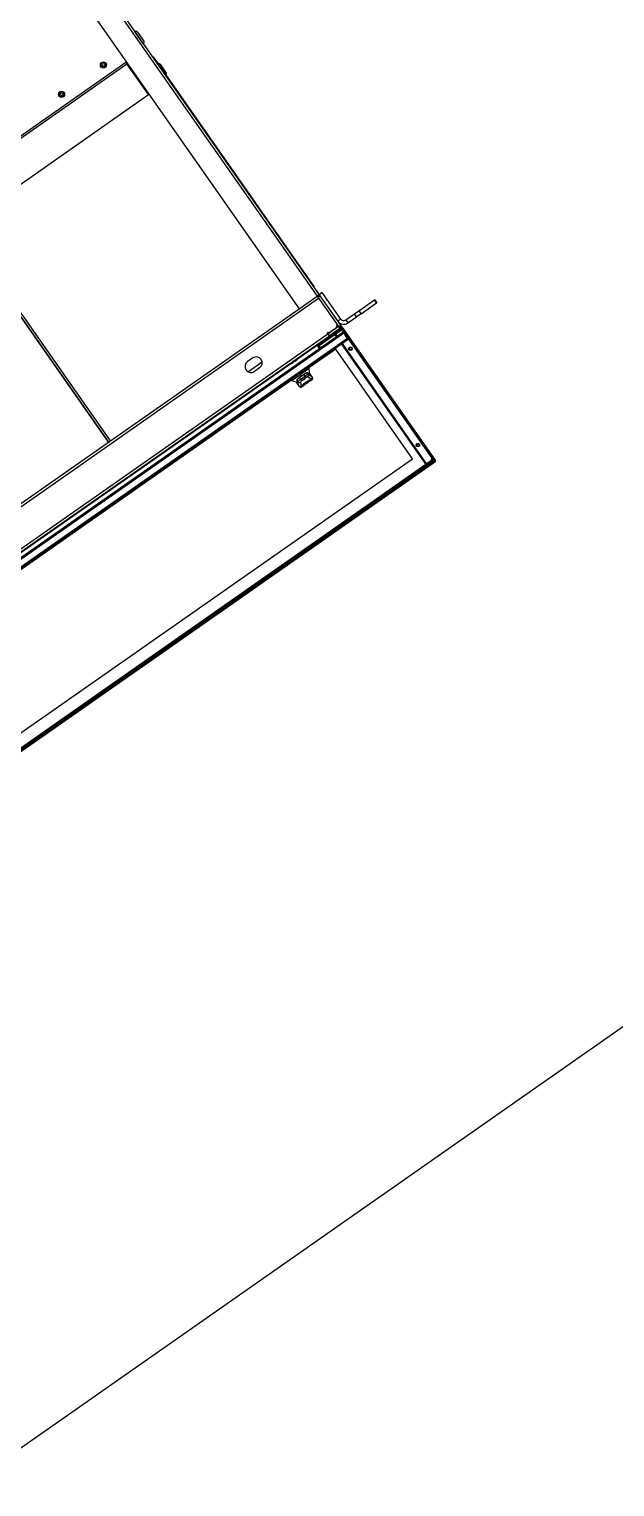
# Model space of a CAD drawing. Header units: millimetres. Extents: x 152904052 to 153933663, y 538271515 to 539240469.
# Drawn here: x 153334676 to 153335637, y 538931588 to 538933981 of the extents above; entities that cross this region are included whole.
import ezdxf

# ---------------------------------------------------------------- set-up
doc = ezdxf.new("R2010")
doc.units = ezdxf.units.MM
doc.layers.add('POWR', color=5, linetype='Continuous')

msp = doc.modelspace()

# ---------------------------------------------------------------- linework, layer by layer
at = {"layer": 'POWR', "color": 7}
for p, q in [((153334677.8, 538934214.4), (153335148.1, 538933542.7)), ((153334681.1, 538934216.7), (153335151.5, 538933545)), ((153334648.4, 538934193.8), (153335118.7, 538933522.1)), ((153334849.2, 538933976.8), (153334849.2, 538933976.7)), ((153334849.2, 538933976.8), (153334849.2, 538933976.8)), ((153334863, 538933957.1), (153334849.2, 538933976.8)), ((153334853.4, 538933976), (153334863.7, 538933961.3)), ((153334863, 538933957.1), (153334863, 538933957.1)), ((153333989.7, 538933335.3), (153334834.2, 538933926.7)), ((153333991.4, 538933332.8), (153334836, 538933924.1)), ((153334834.2, 538933926.7), (153334835, 538933927.2)), ((153334834.2, 538933926.7), (153334836, 538933924.1)), ((153334835.9, 538933924.2), (153334836.7, 538933924.8)), ((153334836, 538933924.1), (153334836.8, 538933924.7)), ((153334871.5, 538933873.4), (153334836, 538933924.1)), ((153334878.3, 538933935.2), (153334878.9, 538933935.6)), ((153334878.9, 538933935.6), (153334881.7, 538933931.5)), ((153334881.7, 538933931.5), (153334881.2, 538933931.1)), ((153334881.7, 538933931.5), (153335140.2, 538933562.4)), ((153334890.1, 538933923.6), (153334890.4, 538933923.3)), ((153334890.4, 538933923.3), (153334900.5, 538933908.8)), ((153334026.9, 538933282.1), (153334871.5, 538933873.4)), ((153334872.3, 538933874), (153334871.5, 538933873.4)), ((153334559.2, 538933654.8), (153334805.6, 538933302.8)), ((153334806, 538933303.1), (153334559.6, 538933655)), ((153334809.3, 538933305.4), (153334562.9, 538933657.3)), ((153335139.6, 538933562), (153335140.2, 538933562.4)), ((153335140.2, 538933562.4), (153335143.1, 538933558.3)), ((153335143.1, 538933558.3), (153335142.5, 538933557.9)), ((153333355, 538932282.1), (153335150.6, 538933539.4)), ((153335118.7, 538933522.1), (153335148.1, 538933542.7)), ((153335151.5, 538933545), (153335148.1, 538933542.7)), ((153335148.2, 538933542.7), (153335149.4, 538933541.1)), ((153335149.4, 538933541.1), (153335152.6, 538933543.4)), ((153335149.4, 538933541.1), (153335183.1, 538933492.9)), ((153335150.6, 538933539.4), (153335180.8, 538933496.2)), ((153335156.4, 538933548.5), (153335151.5, 538933545)), ((153335151.5, 538933545), (153335152.6, 538933543.4)), ((153335152.6, 538933543.4), (153335186.4, 538933495.2)), ((153335186.8, 538933505.1), (153335156.4, 538933548.5)), ((153335216.8, 538933518.8), (153335242.1, 538933536.5)), ((153335220.3, 538933513.8), (153335245.6, 538933531.6)), ((153335242.1, 538933536.5), (153335242.7, 538933536.9)), ((153335245.6, 538933531.6), (153335242.1, 538933536.5)), ((153335242.7, 538933536.9), (153335246.1, 538933531.9)), ((153335246.1, 538933531.9), (153335245.6, 538933531.6)), ((153334272.9, 538932929.9), (153335118.7, 538933522.1)), ((153335195.2, 538933503.6), (153335209.2, 538933513.4)), ((153335198.6, 538933498.7), (153335212.6, 538933508.5)), ((153335209.2, 538933513.4), (153335216.8, 538933518.8)), ((153335212.6, 538933508.5), (153335209.2, 538933513.4)), ((153335220.3, 538933513.8), (153335212.6, 538933508.5)), ((153335216.8, 538933518.8), (153335220.3, 538933513.8)), ((153334296.7, 538932857.9), (153335188.4, 538933482.4)), ((153335164.8, 538933482.5), (153335166.4, 538933483.6)), ((153335165.9, 538933480.8), (153335164.8, 538933482.5)), ((153335164.9, 538933473.6), (153335185.4, 538933487.9)), ((153335183.1, 538933492.7), (153335166, 538933480.7)), ((153335166.4, 538933483.6), (153335167.5, 538933482)), ((153335179.8, 538933490.6), (153335167.5, 538933482)), ((153335185.4, 538933489.4), (153335168.3, 538933477.5)), ((153335185.6, 538933487.1), (153335177.6, 538933481.6)), ((153335178.4, 538933480.5), (153335186.3, 538933486.1)), ((153335179.8, 538933490.6), (153335180.8, 538933496.2)), ((153335186.8, 538933505.1), (153335181.9, 538933501.6)), ((153335183.1, 538933492.9), (153335186.4, 538933495.2)), ((153335183.1, 538933492.7), (153335185.4, 538933489.4)), ((153335185.4, 538933487.9), (153335184.7, 538933488.9)), ((153335185.4, 538933489.4), (153335188.8, 538933491.8)), ((153335189.5, 538933490.8), (153335185.4, 538933487.9)), ((153335189.7, 538933486.4), (153335185.6, 538933487.1)), ((153335190.5, 538933485.3), (153335186.3, 538933486.1)), ((153335186.4, 538933495.2), (153335187.6, 538933493.5)), ((153335186.7, 538933491), (153335187, 538933490.6)), ((153335188.5, 538933486.6), (153335186.8, 538933489)), ((153335187.1, 538933493.2), (153335187.6, 538933493.5)), ((153335187.4, 538933490.9), (153335187.5, 538933490.9)), ((153335187.6, 538933493.5), (153335188.8, 538933491.8)), ((153335188.1, 538933489.9), (153335340.4, 538933272.4)), ((153335188.4, 538933482.5), (153335188.9, 538933482.8)), ((153335189.6, 538933480.8), (153335188.4, 538933482.5)), ((153335188.4, 538933482.4), (153335188.4, 538933482.5)), ((153335189.5, 538933480.8), (153335188.4, 538933482.4)), ((153335188.8, 538933491.8), (153335189.5, 538933490.8)), ((153335188.9, 538933482.8), (153335190.1, 538933481.2)), ((153335189.5, 538933490.8), (153335341.7, 538933273.3)), ((153335191.7, 538933482.3), (153335189.5, 538933480.8)), ((153335190.5, 538933485.3), (153335189.7, 538933486.4)), ((153335190.5, 538933485.3), (153335336.4, 538933276.9)), ((153335198, 538933473.4), (153335191.7, 538933482.3)), ((153335195.2, 538933503.6), (153335198.6, 538933498.7)), ((153333404.8, 538932247.6), (153335165.9, 538933480.8)), ((153333407.1, 538932244.3), (153335168.3, 538933477.5)), ((153334297.8, 538932856.3), (153335189.5, 538933480.8)), ((153335198, 538933473.4), (153334301.9, 538932845.8)), ((153335197.5, 538933470.5), (153334304.8, 538932845.3)), ((153335164.9, 538933473.6), (153334315, 538932878.5)), ((153335152.1, 538933457), (153335148.5, 538933462.1)), ((153335153.7, 538933458.2), (153335150.1, 538933463.3)), ((153335150.6, 538933462.6), (153335177.5, 538933481.5)), ((153335151.3, 538933461.6), (153335177.2, 538933479.7)), ((153335164.2, 538933474.6), (153335164.9, 538933473.6)), ((153335165.9, 538933480.8), (153335166, 538933480.7)), ((153335168.3, 538933477.5), (153335166, 538933480.7)), ((153335177.2, 538933479.7), (153335178.2, 538933480.5)), ((153335178.3, 538933480.4), (153335177.2, 538933479.7)), ((153335177.2, 538933479.7), (153335179.6, 538933476.3)), ((153335177.5, 538933481.5), (153335177.6, 538933481.6)), ((153335177.5, 538933481.5), (153335178.2, 538933480.5)), ((153335178.3, 538933480.5), (153335177.5, 538933479.9)), ((153335178.4, 538933480.5), (153335178.3, 538933480.5)), ((153335178.3, 538933480.4), (153335180.7, 538933477)), ((153335180.7, 538933477.1), (153335178.4, 538933480.5)), ((153335180.3, 538933458.4), (153335180.2, 538933458.4)), ((153335182.4, 538933459.8), (153335182.3, 538933459.9)), ((153335186.3, 538933462.6), (153335186.3, 538933462.7)), ((153335188.3, 538933463.9), (153335326.6, 538933266.4)), ((153335188.6, 538933464.2), (153335188.6, 538933464.3)), ((153335189.3, 538933464.7), (153335327.6, 538933267.1)), ((153335327.7, 538933267.2), (153335189.4, 538933464.7)), ((153335190.3, 538933465.4), (153335190.3, 538933465.4)), ((153335192.4, 538933466.8), (153335192.3, 538933466.9)), ((153335193.5, 538933467.6), (153335193.4, 538933467.7)), ((153335042.3, 538933441.1), (153335034.1, 538933435.4)), ((153335034.6, 538933418.7), (153335057.9, 538933435)), ((153335105.4, 538933431.5), (153335109.5, 538933434.4)), ((153335109.5, 538933434.4), (153335109.3, 538933434.7)), ((153335111.7, 538933436.4), (153335111.9, 538933436.1)), ((153335111.9, 538933436.1), (153335116, 538933439)), ((153335115.8, 538933439.2), (153335116, 538933439)), ((153335178.6, 538933455.6), (153335134.8, 538933425)), ((153335146.6, 538933434.7), (153335146.5, 538933434.8)), ((153335148.8, 538933436.3), (153335148.8, 538933436.4)), ((153335153.7, 538933439.7), (153335153.7, 538933439.8)), ((153335159.3, 538933443.7), (153335159.3, 538933443.7)), ((153335162.5, 538933445.9), (153335162.4, 538933446)), ((153335166.5, 538933448.7), (153335166.4, 538933448.7)), ((153335167.5, 538933449.4), (153335167.5, 538933449.5)), ((153335170.4, 538933451.4), (153335170.4, 538933451.5)), ((153335171.4, 538933452.1), (153335171.3, 538933452.2)), ((153335173.6, 538933453.7), (153335173.5, 538933453.7)), ((153335304.4, 538933275.9), (153335178.6, 538933455.6)), ((153335179.2, 538933457.6), (153335179.1, 538933457.7)), ((153335053.8, 538933424.8), (153335045.6, 538933419)), ((153335105.4, 538933431.5), (153335105.2, 538933431.8)), ((153335111.7, 538933410.3), (153335111.7, 538933410.4)), ((153335126.4, 538933414.3), (153335119.1, 538933409.2)), ((153335126.7, 538933413.9), (153335119.3, 538933408.8)), ((153335119.7, 538933416.1), (153335120.9, 538933414.4)), ((153335122.7, 538933411.8), (153335120.9, 538933414.4)), ((153335121.1, 538933406.3), (153335128.4, 538933411.4)), ((153335124.4, 538933419.2), (153335124.4, 538933419.3)), ((153335126.7, 538933413.9), (153335126.4, 538933414.3)), ((153335126.7, 538933420.8), (153335126.6, 538933420.9)), ((153335128.4, 538933411.4), (153335126.7, 538933413.9)), ((153335127.7, 538933421.5), (153335127.7, 538933421.6)), ((153335127.7, 538933421.5), (153335127.7, 538933421.5)), ((153335128.4, 538933411.4), (153335130.1, 538933409)), ((153335134.8, 538933415.2), (153335131.9, 538933416.7)), ((153335132, 538933424.5), (153335132, 538933424.6)), ((153335132.1, 538933416.5), (153335133.7, 538933414.3)), ((153335135, 538933415), (153335132.1, 538933416.5)), ((153335138.6, 538933406.6), (153335132.9, 538933410.2)), ((153335133.7, 538933414.3), (153335139.6, 538933410.6)), ((153335133.8, 538933425.8), (153335133.8, 538933425.9)), ((153335134.1, 538933426.1), (153335135.2, 538933424.5)), ((153335134.7, 538933415.3), (153335135.4, 538933415.8)), ((153335134.8, 538933415.2), (153335134.8, 538933415.2)), ((153335135.5, 538933416.6), (153335135.2, 538933424.5)), ((153335136.1, 538933415.6), (153335135.2, 538933415)), ((153335139.6, 538933410.6), (153335136.1, 538933415.6)), ((153335139.6, 538933410.6), (153335136.1, 538933415.6)), ((153335136.1, 538933415.6), (153335136.1, 538933415.6)), ((153335139.4, 538933429.7), (153335139.4, 538933429.8)), ((153335139.6, 538933410.6), (153335139.6, 538933410.6)), ((153335139.8, 538933410.2), (153335140.2, 538933409.7)), ((153335106.2, 538933404.9), (153334589.3, 538933043)), ((153335079.8, 538933388), (153335079.8, 538933388.1)), ((153335081.3, 538933389), (153335081.2, 538933389.1)), ((153335082.2, 538933389.7), (153335082.2, 538933389.8)), ((153335085.9, 538933392.2), (153335085.8, 538933392.3)), ((153335086.9, 538933392.9), (153335086.9, 538933393)), ((153335088.5, 538933394), (153335088.4, 538933394.1)), ((153335090.2, 538933395.2), (153335090.1, 538933395.3)), ((153335091.1, 538933395.9), (153335091.1, 538933396)), ((153335094.1, 538933397.9), (153335094, 538933398)), ((153335104.5, 538933405.3), (153335104.5, 538933405.4)), ((153335105.4, 538933406), (153335106.5, 538933404.4)), ((153335106.8, 538933406.9), (153335106.7, 538933407)), ((153335109.1, 538933408.5), (153335109, 538933408.5)), ((153335113.8, 538933401.5), (153335110.4, 538933402.8)), ((153335115.4, 538933401.2), (153335114.5, 538933400.6)), ((153335114.5, 538933400.6), (153335118.1, 538933395.5)), ((153335114.5, 538933400.6), (153335118.1, 538933395.5)), ((153335114.5, 538933400.6), (153335114.5, 538933400.6)), ((153335114.6, 538933401.3), (153335115.3, 538933401.7)), ((153335114.9, 538933404.8), (153335115.3, 538933401.6)), ((153335116.6, 538933402.3), (153335115, 538933404.6)), ((153335115, 538933404.6), (153335115.4, 538933401.3)), ((153335115.3, 538933401.5), (153335115.3, 538933401.6)), ((153335118.1, 538933395.5), (153335116.6, 538933402.3)), ((153335118.7, 538933394.6), (153335118.1, 538933395.5)), ((153335118.1, 538933395.5), (153335118.1, 538933395.5)), ((153335119.3, 538933408.8), (153335119.1, 538933409.2)), ((153335119.3, 538933408.8), (153335121.1, 538933406.3)), ((153335120.7, 538933401.7), (153335122.1, 538933395.1)), ((153335121.1, 538933406.3), (153335122.8, 538933403.9)), ((153335122.3, 538933394.7), (153335122.4, 538933394.6)), ((153335122.6, 538933394.4), (153335122.6, 538933394.3)), ((153335122.7, 538933394.1), (153335122.8, 538933394.1)), ((153335130.1, 538933409), (153335122.8, 538933403.9)), ((153335122.9, 538933393.9), (153335124.4, 538933394.9)), ((153335122.9, 538933394), (153335122.9, 538933393.9)), ((153335138, 538933404.5), (153335139.5, 538933405.5)), ((153335139, 538933406.2), (153335138.9, 538933406.3)), ((153335139.2, 538933405.9), (153335139.1, 538933406)), ((153335139.3, 538933405.7), (153335139.3, 538933405.7)), ((153335139.5, 538933405.5), (153335139.4, 538933405.6)), ((153335140.4, 538933407.1), (153335140.5, 538933407.1)), ((153335140.6, 538933407.1), (153335140.5, 538933407)), ((153335047.1, 538933365.1), (153335047.1, 538933365.2)), ((153335049.7, 538933366.9), (153335049.6, 538933367)), ((153335054.3, 538933370.1), (153335054.2, 538933370.2)), ((153335066.9, 538933378.9), (153335066.8, 538933379)), ((153335069.1, 538933380.5), (153335069.1, 538933380.6)), ((153335071.8, 538933382.4), (153335071.8, 538933382.5)), ((153335074, 538933383.9), (153335073.9, 538933384)), ((153335009.9, 538933339), (153335009.9, 538933339.1)), ((153335014.5, 538933342.2), (153335014.5, 538933342.3)), ((153335024.6, 538933349.3), (153335024.6, 538933349.4)), ((153335026.9, 538933350.9), (153335026.9, 538933351)), ((153335029.2, 538933352.5), (153335029.1, 538933352.6)), ((153335030.9, 538933353.7), (153335030.8, 538933353.8)), ((153335031.9, 538933354.5), (153335031.9, 538933354.5)), ((153335034.1, 538933355.9), (153335034, 538933356)), ((153334974.7, 538933314.4), (153334974.7, 538933314.5)), ((153334981, 538933318.7), (153334980.9, 538933318.8)), ((153334987, 538933323), (153334986.9, 538933323)), ((153334989.3, 538933324.6), (153334989.2, 538933324.6)), ((153334991.9, 538933326.4), (153334991.9, 538933326.5)), ((153334993, 538933327.2), (153334993, 538933327.3)), ((153334994.1, 538933328), (153334994.1, 538933328.1)), ((153335000.2, 538933332.2), (153335000.2, 538933332.3)), ((153335007.4, 538933337.2), (153335007.3, 538933337.3)), ((153334940.6, 538933290.5), (153334940.5, 538933290.5)), ((153334942.8, 538933292), (153334942.7, 538933292.1)), ((153334943.7, 538933292.7), (153334943.7, 538933292.8)), ((153334946.7, 538933294.7), (153334946.6, 538933294.8)), ((153334947.7, 538933295.5), (153334947.7, 538933295.5)), ((153334948.8, 538933296.2), (153334948.7, 538933296.3)), ((153334950, 538933297.1), (153334949.9, 538933297.1)), ((153334951.7, 538933298.2), (153334951.6, 538933298.3)), ((153334952.6, 538933298.9), (153334952.6, 538933299)), ((153334954.9, 538933300.5), (153334954.8, 538933300.5)), ((153334961.5, 538933305.1), (153334961.4, 538933305.2)), ((153334966.4, 538933308.6), (153334966.4, 538933308.6)), ((153334967.6, 538933309.4), (153334967.5, 538933309.5)), ((153334968.7, 538933310.1), (153334968.6, 538933310.2)), ((153334971.4, 538933312), (153334971.3, 538933312.1)), ((153334440.7, 538932642.3), (153335341.8, 538933273.2)), ((153334441.6, 538932641), (153335342.7, 538933271.9)), ((153334442.5, 538932645.3), (153335338.4, 538933272.6)), ((153334450.9, 538932678.2), (153335304.4, 538933275.9)), ((153334908.8, 538933268.2), (153334908.8, 538933268.3)), ((153334910, 538933269.1), (153334910, 538933269.2)), ((153334914.9, 538933272.5), (153334914.8, 538933272.6)), ((153334923.9, 538933278.8), (153334923.9, 538933278.9)), ((153334926.8, 538933280.8), (153334926.7, 538933280.9)), ((153334928.9, 538933282.3), (153334928.8, 538933282.4)), ((153334931.9, 538933284.4), (153334931.8, 538933284.5)), ((153334932.8, 538933285), (153334932.8, 538933285.1)), ((153334939.5, 538933289.7), (153334939.5, 538933289.8)), ((153335326.6, 538933266.4), (153335327.6, 538933267.1)), ((153335327.7, 538933267), (153335326.6, 538933266.4)), ((153335327.7, 538933267.1), (153335326.7, 538933266.4)), ((153335335.7, 538933272.7), (153335327.7, 538933267.2)), ((153335327.7, 538933267.1), (153335327.7, 538933267.2)), ((153335328.4, 538933266.1), (153335327.7, 538933267)), ((153335328.5, 538933266.1), (153335336.4, 538933271.7)), ((153335335.7, 538933272.7), (153335336.4, 538933276.9)), ((153335337.2, 538933275.9), (153335336.4, 538933276.9)), ((153335336.4, 538933271.7), (153335337.2, 538933275.9)), ((153335338.4, 538933272.6), (153335336.9, 538933274.6)), ((153335341.8, 538933273.3), (153335338.8, 538933271.2)), ((153335340.4, 538933272.4), (153335341.7, 538933273.3)), ((153335341.8, 538933273.3), (153335341.7, 538933273.3)), ((153335341.8, 538933273.3), (153335341.8, 538933273.2)), ((153335341.8, 538933273.2), (153335342.7, 538933271.9)), ((153335328.4, 538933266.1), (153334451.9, 538932652.3)), ((153335326.6, 538933266.4), (153334452.2, 538932654.1)), ((153334872.1, 538933242.5), (153334872.1, 538933242.6)), ((153334873.1, 538933243.2), (153334873.1, 538933243.3)), ((153334874.2, 538933244), (153334874.2, 538933244.1)), ((153334880.9, 538933248.7), (153334880.9, 538933248.8)), ((153334887, 538933252.9), (153334886.9, 538933253)), ((153334888.1, 538933253.7), (153334888, 538933253.8)), ((153334889.1, 538933254.4), (153334889.1, 538933254.5)), ((153334890.3, 538933255.3), (153334890.3, 538933255.4)), ((153334895.2, 538933258.7), (153334895.1, 538933258.8)), ((153334903.8, 538933264.7), (153334903.7, 538933264.8)), ((153334905.5, 538933265.9), (153334905.4, 538933266)), ((153335328.5, 538933266.1), (153335328.4, 538933266.1)), ((153334841.1, 538933220.8), (153334841.1, 538933220.9)), ((153334848.3, 538933225.8), (153334848.2, 538933225.9)), ((153334849.3, 538933226.6), (153334849.3, 538933226.6)), ((153334850.6, 538933227.4), (153334850.5, 538933227.5)), ((153334852.3, 538933228.6), (153334852.2, 538933228.7)), ((153334855.4, 538933230.8), (153334855.4, 538933230.9)), ((153334861, 538933234.7), (153334861, 538933234.8)), ((153334862.1, 538933235.5), (153334862.1, 538933235.6)), ((153334863.2, 538933236.3), (153334863.2, 538933236.4)), ((153334864.2, 538933237), (153334864.1, 538933237.1)), ((153334865.9, 538933238.2), (153334865.8, 538933238.2)), ((153334868.2, 538933239.8), (153334868.1, 538933239.8)), ((153334870.4, 538933241.3), (153334870.4, 538933241.4)), ((153334807.5, 538933197.2), (153334807.4, 538933197.3)), ((153334812.4, 538933200.7), (153334812.3, 538933200.8)), ((153334815.7, 538933203), (153334815.6, 538933203.1)), ((153334823.6, 538933208.5), (153334823.5, 538933208.6)), ((153334824.5, 538933209.2), (153334824.5, 538933209.3)), ((153334827.3, 538933211.2), (153334827.3, 538933211.2)), ((153334828.4, 538933211.9), (153334828.3, 538933212)), ((153334829.5, 538933212.6), (153334829.4, 538933212.7)), ((153334833.4, 538933215.4), (153334833.4, 538933215.5)), ((153334835.5, 538933216.9), (153334835.5, 538933217)), ((153334771, 538933171.7), (153334771, 538933171.8)), ((153334772.7, 538933172.9), (153334772.7, 538933173)), ((153334775.9, 538933175.1), (153334775.8, 538933175.2)), ((153334781.5, 538933179), (153334781.4, 538933179.1)), ((153334784.7, 538933181.3), (153334784.6, 538933181.3)), ((153334786.4, 538933182.5), (153334786.3, 538933182.5)), ((153334787.6, 538933183.3), (153334787.5, 538933183.4)), ((153334788.6, 538933184), (153334788.6, 538933184.1)), ((153334789.7, 538933184.8), (153334789.6, 538933184.9)), ((153334792.6, 538933186.8), (153334792.5, 538933186.9)), ((153334795.8, 538933189), (153334795.7, 538933189.1)), ((153334801.4, 538933193), (153334801.3, 538933193)), ((153334802.5, 538933193.8), (153334802.5, 538933193.9)), ((153334746.3, 538933154.4), (153334746.2, 538933154.5)), ((153334748, 538933155.6), (153334747.9, 538933155.6)), ((153334749.2, 538933156.4), (153334749.1, 538933156.5)), ((153334750.2, 538933157.2), (153334750.2, 538933157.2)), ((153334750.8, 538933157.5), (153334750.7, 538933157.6)), ((153334751.8, 538933158.3), (153334751.8, 538933158.3)), ((153334752.9, 538933159), (153334752.8, 538933159.1)), ((153334754.2, 538933159.9), (153334754.1, 538933160)), ((153334755.2, 538933160.6), (153334755.1, 538933160.7)), ((153334763.8, 538933166.7), (153334763.8, 538933166.7)), ((153334764.8, 538933167.3), (153334764.7, 538933167.4)), ((153334766.5, 538933168.5), (153334766.4, 538933168.6)), ((153334768.7, 538933170.1), (153334768.7, 538933170.2)), ((153334706.6, 538933126.6), (153334706.5, 538933126.7)), ((153334707.7, 538933127.3), (153334707.6, 538933127.4)), ((153334708.8, 538933128.1), (153334708.7, 538933128.2)), ((153334713.7, 538933131.6), (153334713.7, 538933131.7)), ((153334716, 538933133.2), (153334715.9, 538933133.2)), ((153334718.6, 538933135), (153334718.6, 538933135.1)), ((153334719.8, 538933135.8), (153334719.7, 538933135.9)), ((153334720.9, 538933136.6), (153334720.8, 538933136.7)), ((153334730.6, 538933143.4), (153334730.6, 538933143.5)), ((153334731.7, 538933144.2), (153334731.6, 538933144.3)), ((153334732.8, 538933144.9), (153334732.7, 538933145)), ((153334676, 538933105.1), (153334675.9, 538933105.2)), ((153334689.9, 538933114.9), (153334689.8, 538933114.9)), ((153334692.8, 538933116.9), (153334692.7, 538933117)), ((153334696.1, 538933119.2), (153334696, 538933119.3)), ((153334697.8, 538933120.4), (153334697.7, 538933120.5)), ((153334698.8, 538933121.1), (153334698.7, 538933121.2))]:
    msp.add_line(p, q, dxfattribs=at)
msp.add_lwpolyline([(153330841.6, 538928976.8), (153328958.8, 538931665.8), (153359501.3, 538953081.9), (153361398.2, 538950372.8), (153330841.6, 538928976.8)], dxfattribs=at)
at = {"layer": 'POWR', "color": 7, "flags": 128}
msp.add_lwpolyline([(153335140.4, 538933407.2), (153335140.4, 538933407.2), (153335140.4, 538933407.1), (153335140.5, 538933407.1), (153335140.5, 538933407.1), (153335140.5, 538933407.1), (153335140.5, 538933407), (153335140.5, 538933407), (153335140.5, 538933407)], dxfattribs=at)
at = {"layer": 'POWR', "color": 7}
for centre, radius in [((153334797.6, 538933922.3), 5.06), ((153334797.6, 538933922.3), 4.44), ((153334797.6, 538933922.3), 2.5), ((153334728.8, 538933874.1), 5.06), ((153334728.8, 538933874.1), 4.44), ((153334728.8, 538933874.1), 2.5), ((153335202.8, 538933456.4), 3), ((153335202.8, 538933456.4), 2.1), ((153335313.5, 538933298.3), 3), ((153335313.5, 538933298.3), 2.1)]:
    msp.add_circle(centre, radius, dxfattribs=at)
for centre, radius, start, end in [((153334851, 538933974.3), 3, 35, 125), ((153334861.3, 538933959.6), 3, 305, 35), ((153334887.7, 538933921.9), 3, 35, 112.291), ((153334898, 538933907.1), 3, 317.709, 35), ((153335191.7, 538933508.5), 12, 215, 305), ((153335183.1, 538933492.8), 0.1, 305, 35), ((153335183.1, 538933492.8), 4.1, 305, 35), ((153335191.7, 538933508.5), 6, 215, 305), ((153335185.8, 538933492.3), 2.1, 305, 35), ((153335190.1, 538933481.2), 2, 35.006, 125.006), ((153335196.3, 538933472.2), 2.1, 305.006, 35.006), ((153335039.9, 538933427.2), 10, 125, 305), ((153335048.1, 538933433), 10, 305, 125), ((153335131.7, 538933416.3), 0.478, 33.7564, 62.7031), ((153335131.1, 538933412.7), 3.04, 305.9874, 32.6118), ((153335134.6, 538933414.8), 0.478, 33.7579, 61.4668), ((153335134.8, 538933414.7), 0.501, 34.9553, 88.1643), ((153335135.6, 538933415.4), 0.5, 35.006, 125.006), ((153335135.6, 538933415.4), 0.499, 34.8491, 124.8482), ((153335114.9, 538933400.8), 0.5, 125.006, 215.006), ((153335114.9, 538933400.9), 0.499, 125.1638, 215.163), ((153335115.4, 538933404.9), 0.478, 187.3089, 216.2557), ((153335115.8, 538933401.5), 0.501, 161.8477, 215.0567), ((153335115.8, 538933401.6), 0.478, 188.5453, 216.2541), ((153335119, 538933404.2), 3.04, 217.4002, 304.0247), ((153335121.2, 538933396.4), 3, 215.006, 305.006), ((153335119.6, 538933394.7), 0.3, 246.8245, 305.2633), ((153335119.8, 538933394.4), 0.3, 247.8614, 305.2092), ((153335119.9, 538933394.3), 0.3, 248.3233, 305.188), ((153335120.1, 538933394), 0.299, 249.9271, 286.4672), ((153335120.4, 538933394.3), 0.264, 168.1422, 219.3022), ((153335120.7, 538933394), 0.238, 171.3879, 229.2914), ((153335121, 538933393.7), 0.22, 175.6165, 240.2626), ((153335121.2, 538933393.5), 0.148, 193.728, 252.7136), ((153335122.4, 538933395.1), 0.368, 209.4641, 260.3272), ((153335122.6, 538933394.7), 0.332, 208.0071, 265.9225), ((153335122.7, 538933394.3), 0.203, 223.2884, 280.0046), ((153335138.5, 538933406.4), 0.368, 349.6849, 40.548), ((153335138.8, 538933406.1), 0.332, 344.0895, 42.005), ((153335139.1, 538933405.8), 0.203, 330.0075, 26.7237), ((153335137.7, 538933407.9), 3, 305.006, 35.006), ((153335139.9, 538933408), 0.264, 30.7099, 81.8699), ((153335140.1, 538933408.6), 0.3, 304.8029, 2.1507), ((153335140.1, 538933407.6), 0.238, 20.7207, 78.6241), ((153335140.1, 538933408.5), 0.3, 304.8241, 1.6887), ((153335140.3, 538933407.2), 0.22, 9.7495, 74.3956), ((153335140.3, 538933408.2), 0.299, 326.6018, 0.0899)]:
    msp.add_arc(centre, radius, start, end, dxfattribs=at)
for centre, major_axis, ratio, start_param, end_param in [((153335127.3, 538933413), (-4.91, -3.44), 0.183333, 3.246312, 4.712389), ((153335128.8, 538933410.8), (-4.91, -3.44), 0.124664, 3.246312, 4.712389), ((153335130.5, 538933408.4), (-2.46, -1.72), 0.249328, 3.246312, 4.712389), ((153335132, 538933419.5), (3.16, -4.51), 0.105104, 6.08579, 6.283185), ((153335120, 538933407.9), (-4.91, -3.44), 0.183333, 4.712389, 6.178466), ((153335112.2, 538933405.7), (3.16, -4.51), 0.105104, 0, 0.197396), ((153335121.5, 538933405.7), (-4.91, -3.44), 0.124664, 4.712389, 6.178466), ((153335123.2, 538933403.3), (-2.46, -1.72), 0.249328, 4.712389, 6.178466), ((153335133.7, 538933396.1), (-20.9, -14.6), 0.249328, 4.306744, 5.118034)]:
    msp.add_ellipse(centre, major_axis=major_axis, ratio=ratio, start_param=start_param, end_param=end_param, dxfattribs=at)
msp.add_ellipse((153335126.7, 538933406.1), major_axis=(-1.02, -0.72), ratio=0.249328, dxfattribs=at)
for points, knots in [([(153335177.2, 538933479.7), (153335177.2, 538933479.9), (153335177.2, 538933480.3), (153335177.2, 538933480.8), (153335177.3, 538933481.3), (153335177.5, 538933481.4), (153335177.5, 538933481.5)], [0, 0, 0, 0, 0.237155, 0.492001, 0.7468934, 1, 1, 1, 1]), ([(153335198, 538933473.4), (153335198, 538933473.1), (153335198, 538933472.5), (153335198, 538933471.6), (153335197.8, 538933470.9), (153335197.6, 538933470.6), (153335197.5, 538933470.5)], [0, 0, 0, 0, 0.2307283, 0.4855625, 0.7404593, 1, 1, 1, 1]), ([(153335106.5, 538933404.4), (153335106.5, 538933404.3), (153335106.4, 538933404.3), (153335106.5, 538933404.4), (153335106.5, 538933404.3), (153335106.7, 538933404.5), (153335107.6, 538933405.1), (153335108.6, 538933405.8), (153335109.8, 538933406.7), (153335113.9, 538933409.5), (153335117.6, 538933412.1), (153335120.9, 538933414.4)], [0, 0, 0, 0, 0.75036, 0.771204, 0.792047, 0.812683, 0.828224, 0.843765, 0.859307, 0.87494, 1, 1, 1, 1]), ([(153335120.9, 538933414.4), (153335124.1, 538933416.7), (153335127.8, 538933419.3), (153335131.9, 538933422.1), (153335133.1, 538933423), (153335134.2, 538933423.7), (153335135, 538933424.3), (153335135.3, 538933424.5), (153335135.2, 538933424.4), (153335135.4, 538933424.6), (153335135.3, 538933424.5), (153335135.2, 538933424.5)], [0, 0, 0, 0, 0.12506, 0.140693, 0.156235, 0.171776, 0.187317, 0.207953, 0.228796, 0.24964, 1, 1, 1, 1]), ([(153335131.9, 538933416.7), (153335131.8, 538933416.7), (153335131.5, 538933416.9), (153335130.8, 538933416.7), (153335129.8, 538933416.4), (153335128.9, 538933415.9), (153335127.7, 538933415.2), (153335126.8, 538933414.6), (153335126.4, 538933414.3)], [0, 0, 0, 0, 0.136399, 0.35062, 0.486259, 0.639988, 0.811317, 1, 1, 1, 1]), ([(153335134, 538933426.1), (153335134, 538933426.1), (153335134.2, 538933426.2), (153335134, 538933426.1), (153335134.6, 538933426.5), (153335134.3, 538933426.3), (153335134.1, 538933426.1)], [0, 0, 0, 0, 0.001225, 0.027508, 0.053792, 1, 1, 1, 1]), ([(153335134.4, 538933415.5), (153335134.7, 538933415.7), (153335135.3, 538933416.2), (153335135.4, 538933416.5), (153335135.5, 538933416.6)], [0, 0, 0, 0, 0.460595, 1, 1, 1, 1]), ([(153335135, 538933415.8), (153335135.1, 538933415.8), (153335135.1, 538933415.8), (153335134.9, 538933415.7), (153335134.5, 538933415.4), (153335134.5, 538933415.4)], [0, 0, 0, 0, 0.590978, 0.979884, 1, 1, 1, 1]), ([(153335138.6, 538933406.6), (153335139, 538933406.9), (153335139.6, 538933407.4), (153335140.1, 538933408.5), (153335140.1, 538933409.6), (153335139.8, 538933410.3), (153335139.6, 538933410.6)], [0, 0, 0, 0, 0.280267, 0.560119, 0.77999, 1, 1, 1, 1]), ([(153335106.5, 538933404.4), (153335106.9, 538933404.2), (153335107.5, 538933404), (153335108.5, 538933403.6), (153335109.3, 538933403.3), (153335109.8, 538933403.1), (153335110.1, 538933402.9), (153335110.3, 538933402.9), (153335110.3, 538933402.8), (153335110.4, 538933402.8)], [0, 0, 0, 0, 0.121221, 0.24292, 0.371216, 0.512396, 0.666965, 0.831089, 1, 1, 1, 1]), ([(153335113.8, 538933401.5), (153335114, 538933401.5), (153335114.3, 538933401.5), (153335115, 538933402), (153335115.3, 538933402.1)], [0, 0, 0, 0, 0.702256, 1, 1, 1, 1]), ([(153335113.8, 538933401.5), (153335113.9, 538933401.4), (153335114, 538933401.4), (153335114.3, 538933401.4), (153335114.5, 538933401.4), (153335114.7, 538933401.5), (153335114.7, 538933401.6)], [0, 0, 0, 0, 0.246097, 0.5, 0.753903, 1, 1, 1, 1]), ([(153335115.3, 538933402), (153335115.3, 538933401.9), (153335114.9, 538933401.7), (153335114.7, 538933401.5), (153335114.7, 538933401.5), (153335114.7, 538933401.6)], [0, 0, 0, 0, 0.020116, 0.409022, 1, 1, 1, 1]), ([(153335119.1, 538933409.2), (153335118.7, 538933409), (153335118, 538933408.5), (153335116.9, 538933407.5), (153335115.8, 538933406.5), (153335115, 538933405.5), (153335115, 538933405), (153335114.9, 538933404.8)], [0, 0, 0, 0, 0.148366, 0.289904, 0.552429, 0.78964, 1, 1, 1, 1]), ([(153335118.1, 538933395.5), (153335118.4, 538933395.2), (153335119, 538933394.5), (153335120.2, 538933394.3), (153335121.3, 538933394.5), (153335121.9, 538933394.9), (153335122.1, 538933395.1)], [0, 0, 0, 0, 0.279785, 0.559857, 0.779728, 1, 1, 1, 1]), ([(153335119.4, 538933394.4), (153335119.4, 538933394.4), (153335119.4, 538933394.4), (153335119.4, 538933394.5), (153335119.4, 538933394.5)], [0, 0, 0, 0, 0.56, 1, 1, 1, 1]), ([(153335120.2, 538933394.1), (153335120.1, 538933394.1), (153335119.9, 538933394.2), (153335119.7, 538933394.2), (153335119.6, 538933394.3), (153335119.5, 538933394.3), (153335119.5, 538933394.4), (153335119.4, 538933394.4)], [0, 0, 0, 0, 0.251028, 0.501181, 0.626243, 0.751403, 1, 1, 1, 1]), ([(153335119.7, 538933394.4), (153335119.7, 538933394.4), (153335119.7, 538933394.4), (153335119.7, 538933394.4), (153335119.8, 538933394.3), (153335119.9, 538933394.3), (153335120, 538933394.3), (153335120.1, 538933394.3), (153335120.1, 538933394.3)], [0, 0, 0, 0, 0.125083, 0.250612, 0.375716, 0.501101, 0.749517, 1, 1, 1, 1]), ([(153335119.7, 538933394.1), (153335119.7, 538933394.1), (153335119.7, 538933394.1), (153335120, 538933394), (153335120.4, 538933394), (153335120.5, 538933394)], [0, 0, 0, 0, 0.279424, 0.560243, 1, 1, 1, 1]), ([(153335119.8, 538933394), (153335119.7, 538933394), (153335119.7, 538933394.1), (153335119.7, 538933394.1), (153335119.7, 538933394.1)], [0, 0, 0, 0, 0.56, 1, 1, 1, 1]), ([(153335120.5, 538933393.8), (153335120.5, 538933393.8), (153335120.3, 538933393.8), (153335120.1, 538933393.9), (153335119.9, 538933393.9), (153335119.8, 538933394), (153335119.8, 538933394), (153335119.8, 538933394), (153335119.8, 538933394)], [0, 0, 0, 0, 0.250691, 0.499738, 0.624633, 0.749644, 0.875011, 1, 1, 1, 1]), ([(153335120, 538933394.1), (153335120, 538933394), (153335120, 538933394), (153335120, 538933394), (153335120.1, 538933394), (153335120.1, 538933394), (153335120.3, 538933394), (153335120.4, 538933394), (153335120.5, 538933394)], [0, 0, 0, 0, 0.125209, 0.250655, 0.344867, 0.439084, 0.625539, 1, 1, 1, 1]), ([(153335120, 538933393.7), (153335120, 538933393.7), (153335120, 538933393.8), (153335120, 538933393.8), (153335119.9, 538933393.8)], [0, 0, 0, 0, 0.5599996, 1, 1, 1, 1]), ([(153335120, 538933393.8), (153335120.1, 538933393.8), (153335120.3, 538933393.7), (153335120.6, 538933393.7), (153335120.8, 538933393.7)], [0, 0, 0, 0, 0.389876, 1, 1, 1, 1]), ([(153335120.9, 538933393.5), (153335120.8, 538933393.5), (153335120.6, 538933393.6), (153335120.4, 538933393.6), (153335120.2, 538933393.7), (153335120.1, 538933393.7), (153335120, 538933393.7), (153335120, 538933393.7), (153335120, 538933393.7)], [0, 0, 0, 0, 0.249575, 0.499234, 0.624577, 0.749541, 0.874797, 1, 1, 1, 1]), ([(153335120.1, 538933393.6), (153335120.2, 538933393.6), (153335120.2, 538933393.6), (153335120.5, 538933393.5), (153335120.9, 538933393.5), (153335121.1, 538933393.5)], [0, 0, 0, 0, 0.279849, 0.560767, 1, 1, 1, 1]), ([(153335122.3, 538933394.7), (153335122, 538933394.5), (153335121.3, 538933394.1), (153335120.5, 538933394.1), (153335120.2, 538933394.1)], [0, 0, 0, 0, 0.559592, 1, 1, 1, 1]), ([(153335120.4, 538933393.6), (153335120.4, 538933393.6), (153335120.4, 538933393.6), (153335120.5, 538933393.6), (153335120.7, 538933393.5), (153335120.9, 538933393.5), (153335121.1, 538933393.5)], [0, 0, 0, 0, 0.02102, 0.134539, 0.478024, 1, 1, 1, 1]), ([(153335121.1, 538933393.4), (153335121, 538933393.4), (153335120.8, 538933393.4), (153335120.6, 538933393.4), (153335120.4, 538933393.5), (153335120.4, 538933393.5), (153335120.4, 538933393.5)], [0, 0, 0, 0, 0.367851, 0.735806, 0.920546, 1, 1, 1, 1]), ([(153335120.5, 538933394), (153335120.9, 538933394), (153335121.6, 538933394.1), (153335122.2, 538933394.4), (153335122.4, 538933394.6)], [0, 0, 0, 0, 0.559285, 1, 1, 1, 1]), ([(153335122.6, 538933394.4), (153335122.2, 538933394.2), (153335121.6, 538933393.8), (153335120.9, 538933393.8), (153335120.5, 538933393.8)], [0, 0, 0, 0, 0.56001, 1, 1, 1, 1]), ([(153335120.8, 538933393.7), (153335121.2, 538933393.7), (153335121.9, 538933393.8), (153335122.4, 538933394.1), (153335122.6, 538933394.3)], [0, 0, 0, 0, 0.56076, 1, 1, 1, 1]), ([(153335122.7, 538933394.1), (153335122.4, 538933393.9), (153335121.8, 538933393.6), (153335121.2, 538933393.5), (153335120.9, 538933393.5)], [0, 0, 0, 0, 0.560688, 1, 1, 1, 1]), ([(153335121.1, 538933393.5), (153335121.4, 538933393.5), (153335122, 538933393.6), (153335122.5, 538933393.9), (153335122.8, 538933394.1)], [0, 0, 0, 0, 0.558139, 1, 1, 1, 1]), ([(153335122.9, 538933394), (153335122.6, 538933393.8), (153335122, 538933393.5), (153335121.4, 538933393.4), (153335121.1, 538933393.4)], [0, 0, 0, 0, 0.558032, 1, 1, 1, 1]), ([(153335122.1, 538933395), (153335123.6, 538933396.1), (153335126.5, 538933398.4), (153335130.9, 538933401.5), (153335135, 538933404.3), (153335137.5, 538933405.8), (153335138.7, 538933406.6)], [0, 0, 0, 0, 0.279884, 0.560494, 0.779839, 1, 1, 1, 1]), ([(153335122.1, 538933394.9), (153335123.6, 538933396), (153335126.5, 538933398.3), (153335131, 538933401.5), (153335135.1, 538933404.3), (153335137.6, 538933405.8), (153335138.8, 538933406.6)], [0, 0, 0, 0, 0.280656, 0.5603169, 0.7800511, 1, 1, 1, 1]), ([(153335138.9, 538933406.3), (153335137.3, 538933405.3), (153335134.2, 538933403.4), (153335129.8, 538933400.3), (153335125.8, 538933397.4), (153335123.5, 538933395.6), (153335122.3, 538933394.7)], [0, 0, 0, 0, 0.279462, 0.559802, 0.778911, 1, 1, 1, 1]), ([(153335122.4, 538933394.6), (153335123.9, 538933395.7), (153335126.8, 538933398), (153335131.2, 538933401.1), (153335135.3, 538933403.9), (153335137.7, 538933405.4), (153335139, 538933406.2)], [0, 0, 0, 0, 0.279365, 0.559627, 0.778697, 1, 1, 1, 1]), ([(153335139.1, 538933406), (153335137.6, 538933405), (153335134.5, 538933403), (153335130, 538933399.9), (153335126, 538933397), (153335123.7, 538933395.3), (153335122.6, 538933394.4)], [0, 0, 0, 0, 0.279197, 0.55923, 0.778542, 1, 1, 1, 1]), ([(153335122.6, 538933394.3), (153335123.6, 538933395), (153335125.5, 538933396.5), (153335128.6, 538933398.8), (153335132, 538933401.1), (153335135.6, 538933403.6), (153335138, 538933405.1), (153335139.2, 538933405.9)], [0, 0, 0, 0, 0.186481, 0.372718, 0.559433, 0.778886, 1, 1, 1, 1]), ([(153335139.3, 538933405.7), (153335138.3, 538933405.1), (153335136.3, 538933403.8), (153335133.1, 538933401.6), (153335129.7, 538933399.3), (153335126.1, 538933396.7), (153335123.9, 538933395), (153335122.7, 538933394.1)], [0, 0, 0, 0, 0.186493, 0.373204, 0.559469, 0.779702, 1, 1, 1, 1]), ([(153335122.8, 538933394.1), (153335123.7, 538933394.8), (153335125.7, 538933396.2), (153335128.8, 538933398.5), (153335132.1, 538933400.9), (153335135.7, 538933403.3), (153335138.1, 538933404.9), (153335139.3, 538933405.7)], [0, 0, 0, 0, 0.186482, 0.372708, 0.559438, 0.778869, 1, 1, 1, 1]), ([(153335139.4, 538933405.6), (153335138.4, 538933404.9), (153335136.4, 538933403.6), (153335133.2, 538933401.4), (153335129.8, 538933399), (153335126.3, 538933396.5), (153335124, 538933394.8), (153335122.9, 538933394)], [0, 0, 0, 0, 0.18649, 0.373191, 0.559464, 0.77969, 1, 1, 1, 1]), ([(153335124.4, 538933394.9), (153335124.4, 538933394.9), (153335124.6, 538933395.1), (153335125.6, 538933395.8), (153335127.2, 538933397), (153335129.1, 538933398.3), (153335131.1, 538933399.8), (153335133.2, 538933401.2), (153335135.1, 538933402.5), (153335136.8, 538933403.6), (153335137.7, 538933404.3), (153335138, 538933404.5), (153335138, 538933404.5)], [0, 0, 0, 0, 0.0034732, 0.1277511, 0.2519299, 0.3758187, 0.4998224, 0.6240272, 0.7482066, 0.8721021, 0.996008, 1, 1, 1, 1]), ([(153335138.8, 538933406.6), (153335139.1, 538933406.9), (153335139.7, 538933407.3), (153335139.9, 538933408), (153335140, 538933408.3)], [0, 0, 0, 0, 0.560102, 1, 1, 1, 1]), ([(153335140.2, 538933408.1), (153335140, 538933407.7), (153335139.8, 538933407), (153335139.2, 538933406.5), (153335138.9, 538933406.3)], [0, 0, 0, 0, 0.558805, 1, 1, 1, 1]), ([(153335139, 538933406.2), (153335139.3, 538933406.4), (153335139.8, 538933406.8), (153335140.1, 538933407.5), (153335140.2, 538933407.7)], [0, 0, 0, 0, 0.559341, 1, 1, 1, 1]), ([(153335140.4, 538933407.7), (153335140.2, 538933407.3), (153335140, 538933406.6), (153335139.4, 538933406.2), (153335139.1, 538933406)], [0, 0, 0, 0, 0.559946, 1, 1, 1, 1]), ([(153335139.2, 538933405.9), (153335139.5, 538933406.1), (153335140, 538933406.5), (153335140.2, 538933407.1), (153335140.4, 538933407.4)], [0, 0, 0, 0, 0.560851, 1, 1, 1, 1]), ([(153335140.5, 538933407.3), (153335140.3, 538933406.9), (153335140.1, 538933406.3), (153335139.5, 538933405.9), (153335139.3, 538933405.7)], [0, 0, 0, 0, 0.560632, 1, 1, 1, 1]), ([(153335139.3, 538933405.7), (153335139.6, 538933405.9), (153335140.1, 538933406.3), (153335140.3, 538933406.8), (153335140.5, 538933407.1)], [0, 0, 0, 0, 0.558153, 1, 1, 1, 1]), ([(153335140.5, 538933407), (153335140.4, 538933406.7), (153335140.1, 538933406.1), (153335139.6, 538933405.7), (153335139.4, 538933405.6)], [0, 0, 0, 0, 0.558034, 1, 1, 1, 1]), ([(153335140.1, 538933409), (153335140.1, 538933409), (153335140.2, 538933409), (153335140.2, 538933408.9), (153335140.2, 538933408.9)], [0, 0, 0, 0, 0.56, 1, 1, 1, 1]), ([(153335140.2, 538933408.9), (153335140.2, 538933408.9), (153335140.2, 538933408.9), (153335140.2, 538933408.7), (153335140.2, 538933408.6), (153335140.2, 538933408.4), (153335140.2, 538933408.2), (153335140.2, 538933408.1)], [0, 0, 0, 0, 0.249744, 0.375036, 0.500188, 0.74981, 1, 1, 1, 1]), ([(153335140.2, 538933407.7), (153335140.2, 538933407.9), (153335140.3, 538933408.1), (153335140.3, 538933408.4), (153335140.3, 538933408.6), (153335140.3, 538933408.6), (153335140.4, 538933408.6)], [0, 0, 0, 0, 0.280806, 0.560908, 0.780709, 1, 1, 1, 1]), ([(153335140.2, 538933407.8), (153335140.2, 538933407.9), (153335140.3, 538933408), (153335140.3, 538933408.1), (153335140.3, 538933408.2), (153335140.3, 538933408.2), (153335140.3, 538933408.2), (153335140.3, 538933408.2), (153335140.3, 538933408.2)], [0, 0, 0, 0, 0.3746593, 0.5616245, 0.6557405, 0.749878, 0.8745803, 1, 1, 1, 1]), ([(153335140.4, 538933408.6), (153335140.4, 538933408.6), (153335140.4, 538933408.5), (153335140.4, 538933408.5), (153335140.4, 538933408.5)], [0, 0, 0, 0, 0.56, 1, 1, 1, 1]), ([(153335140.4, 538933408.5), (153335140.4, 538933408.5), (153335140.4, 538933408.5), (153335140.4, 538933408.4), (153335140.4, 538933408.3), (153335140.4, 538933408.1), (153335140.4, 538933407.9), (153335140.4, 538933407.8), (153335140.4, 538933407.7)], [0, 0, 0, 0, 0.125651, 0.251071, 0.376235, 0.501213, 0.75047, 1, 1, 1, 1]), ([(153335140.4, 538933407.4), (153335140.4, 538933407.5), (153335140.5, 538933407.7), (153335140.5, 538933408), (153335140.5, 538933408.1), (153335140.5, 538933408.2)], [0, 0, 0, 0, 0.36017, 0.71825, 1, 1, 1, 1]), ([(153335140.4, 538933407.6), (153335140.4, 538933407.6), (153335140.5, 538933407.7), (153335140.5, 538933407.8), (153335140.5, 538933407.8), (153335140.5, 538933407.9), (153335140.5, 538933407.9), (153335140.5, 538933407.9), (153335140.5, 538933407.9), (153335140.5, 538933407.9)], [0, 0, 0, 0, 0.1711961, 0.419391, 0.5435843, 0.6061842, 0.6688961, 0.8347433, 1, 1, 1, 1]), ([(153335140.4, 538933407.1), (153335140.5, 538933407.2), (153335140.6, 538933407.4), (153335140.6, 538933407.5), (153335140.6, 538933407.5)], [0, 0, 0, 0, 0.764662, 1, 1, 1, 1]), ([(153335140.6, 538933408.2), (153335140.6, 538933408.1), (153335140.6, 538933408.1), (153335140.6, 538933408.1), (153335140.6, 538933408), (153335140.6, 538933407.8), (153335140.6, 538933407.5), (153335140.5, 538933407.4), (153335140.5, 538933407.3)], [0, 0, 0, 0, 0.124886, 0.250388, 0.375677, 0.500865, 0.750601, 1, 1, 1, 1]), ([(153335140.5, 538933407.1), (153335140.5, 538933407.3), (153335140.6, 538933407.7), (153335140.7, 538933408), (153335140.7, 538933408), (153335140.7, 538933408)], [0, 0, 0, 0, 0.558035, 0.778748, 1, 1, 1, 1]), ([(153335140.6, 538933408.2), (153335140.6, 538933408.2), (153335140.6, 538933408.2), (153335140.6, 538933408.2), (153335140.6, 538933408.2)], [0, 0, 0, 0, 0.56, 1, 1, 1, 1]), ([(153335339.3, 538933274), (153335339.3, 538933273.9), (153335339.4, 538933273.8), (153335339.2, 538933273.5), (153335338.9, 538933273.1), (153335338.6, 538933272.8), (153335338.4, 538933272.6), (153335338.4, 538933272.6)], [0, 0, 0, 0, 0.26101, 0.482061, 0.703095, 0.924129, 1, 1, 1, 1]), ([(153335338.4, 538933272.6), (153335338.5, 538933272.3), (153335338.6, 538933272), (153335338.8, 538933271.5), (153335338.8, 538933271.3), (153335338.8, 538933271.2)], [0, 0, 0, 0, 0.407958, 0.75346, 1, 1, 1, 1]), ([(153335328.4, 538933266.1), (153335328.3, 538933266), (153335328.1, 538933265.9), (153335327.7, 538933266), (153335327.1, 538933266.1), (153335326.8, 538933266.3), (153335326.6, 538933266.4)], [0, 0, 0, 0, 0.237155, 0.492001, 0.746893, 1, 1, 1, 1])]:
    msp.add_open_spline(points, degree=3, knots=knots, dxfattribs=at)
msp.add_open_spline([(153335135, 538933415.8), (153335135.2, 538933415.9), (153335135.4, 538933416.1), (153335135.5, 538933416.5), (153335135.5, 538933416.6)], degree=3, dxfattribs=at)

doc.saveas('drawing.dxf')
